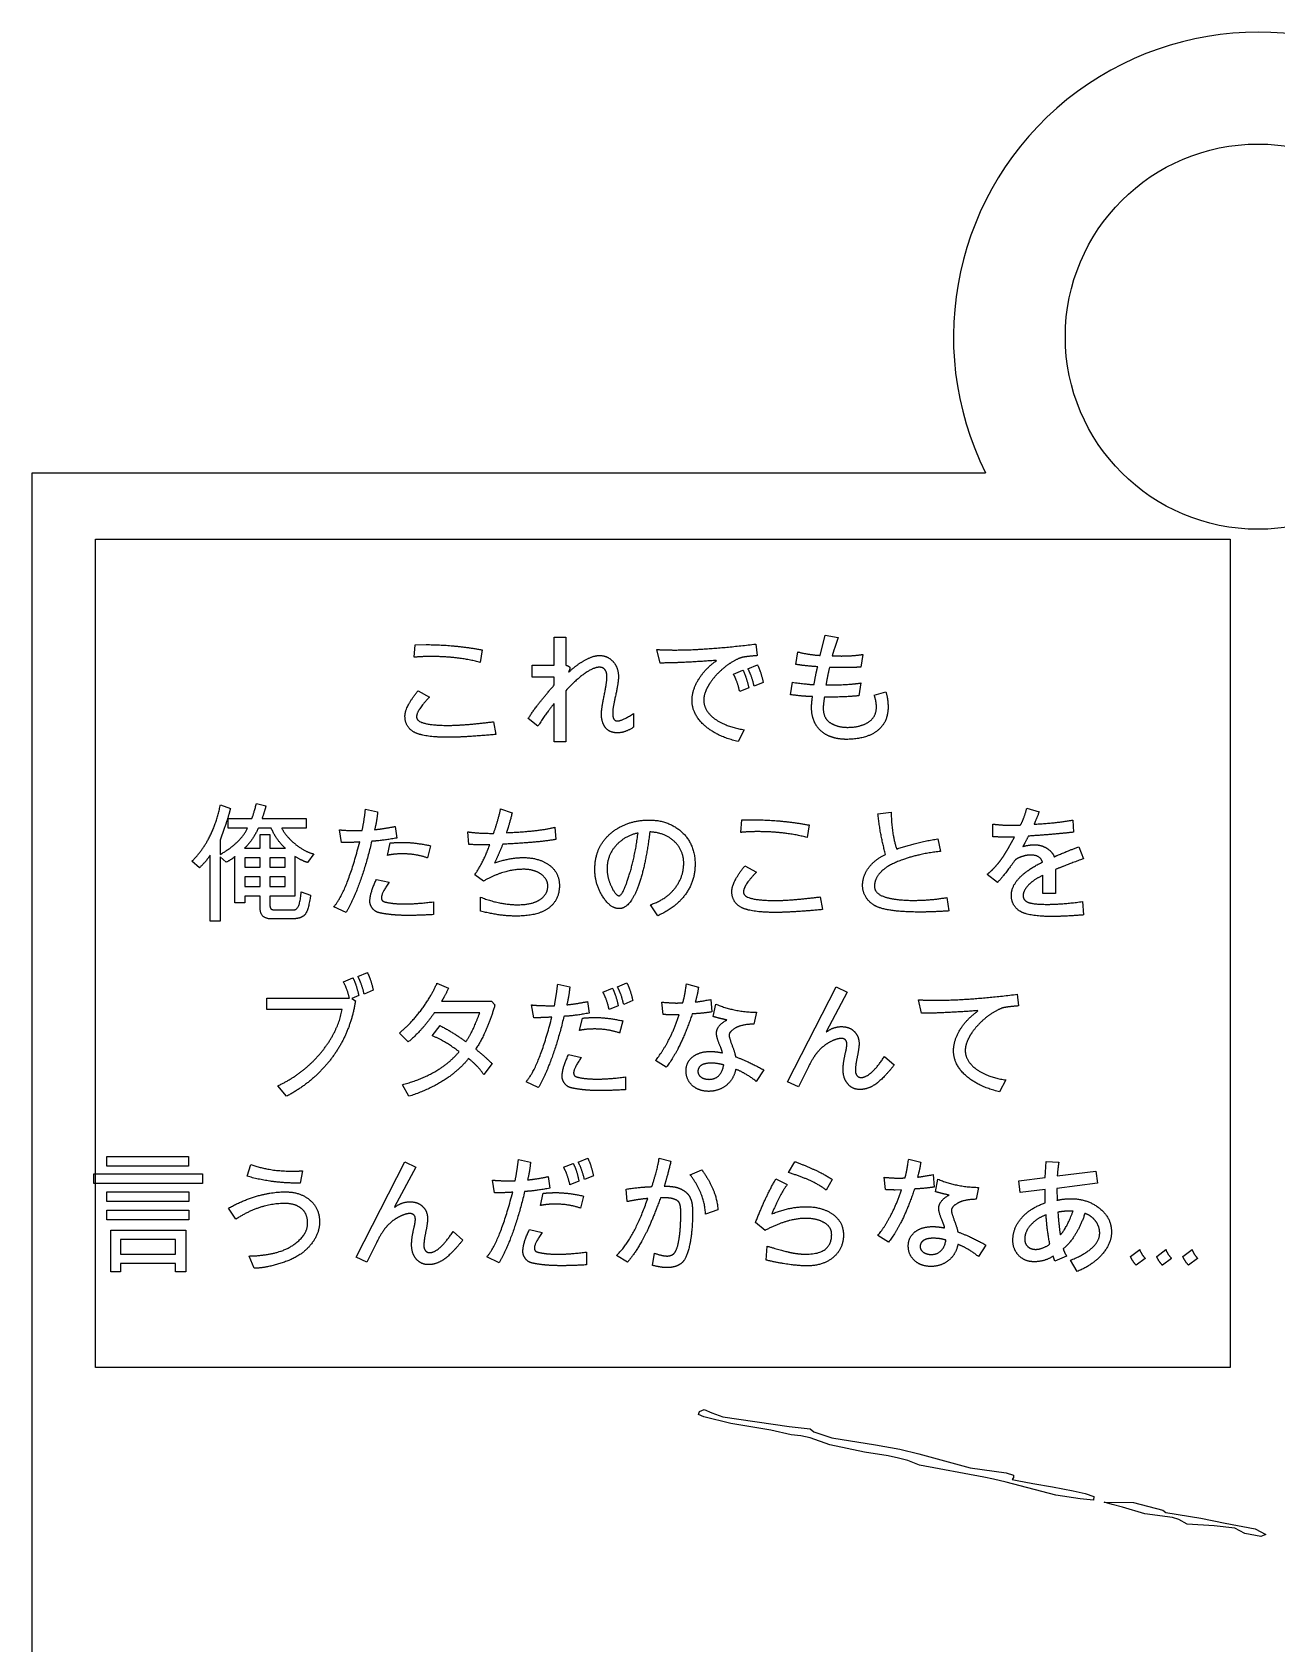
# Model space of a CAD drawing. Header units: centimetres. Extents: x 0 to 56.7, y -3.6 to 10.6.
# Drawn here: x 47.5 to 52.07, y 4.7 to 10.62 of the extents above; entities that cross this region are included whole.
import ezdxf

# ---------------------------------------------------------------- set-up
doc = ezdxf.new("R2010")
doc.units = ezdxf.units.CM
doc.header["$MEASUREMENT"] = 0
doc.layers.add('digi4 v3_digi3', color=7, linetype='Continuous')

msp = doc.modelspace()

# ---------------------------------------------------------------- linework, layer by layer
at = {"layer": 'digi4 v3_digi3'}
for p, q in [((47.5, -3.5), (47.5, 9)), ((47.5, 9), (51, 9)), ((47.7324, 8.756), (51.8982, 8.756)), ((47.7324, 5.714), (47.7324, 8.756)), ((51.8982, 8.756), (51.8982, 5.714)), ((50.3927, 8.3297), (50.4114, 8.4043)), ((50.4114, 8.4043), (50.4585, 8.3956)), ((48.9018, 8.3227), (48.9053, 8.3686)), ((48.9053, 8.3686), (48.9466, 8.3691)), ((49.1519, 8.3499), (49.1446, 8.3039)), ((49.4165, 8.2934), (49.4165, 8.397)), ((49.4165, 8.397), (49.4587, 8.397)), ((49.4587, 8.397), (49.4587, 8.2939)), ((49.8046, 8.3016), (49.7931, 8.3511)), ((50.1562, 8.3712), (50.1609, 8.3288)), ((50.4585, 8.3956), (50.4447, 8.3548)), ((49.3347, 8.2934), (49.4165, 8.2934)), ((49.3347, 8.25), (49.3347, 8.2934)), ((50.0116, 8.31), (50.0106, 8.3112)), ((50.1273, 8.2803), (50.1623, 8.2948)), ((50.3034, 8.2967), (50.3106, 8.3424)), ((50.5492, 8.3332), (50.542, 8.2866)), ((49.4165, 8.25), (49.3347, 8.25)), ((49.4165, 8.221), (49.4165, 8.25)), ((49.4692, 8.2693), (49.4702, 8.2683)), ((50.0739, 8.2613), (50.1091, 8.2756)), ((50.1834, 8.2299), (50.1503, 8.2161)), ((50.2837, 8.1854), (50.2905, 8.2311)), ((50.542, 8.2285), (50.5347, 8.1816)), ((48.9163, 8.2001), (48.9585, 8.1767)), ((49.4587, 8.2001), (49.4587, 8.0117)), ((50.1302, 8.2109), (50.0971, 8.1968)), ((50.5909, 8.1839), (50.6341, 8.1954)), ((49.4165, 8.0117), (49.4165, 8.1528)), ((49.7073, 8.1157), (49.7073, 8.0658)), ((49.1931, 8.086), (49.2013, 8.0393)), ((49.3565, 8.07), (49.3204, 8.0975)), ((50.1137, 8.0567), (50.0912, 8.0136)), ((49.4587, 8.0117), (49.4165, 8.0117)), ((48.1909, 7.7813), (48.2275, 7.7668)), ((48.3234, 7.786), (48.3576, 7.7768)), ((48.7232, 7.7649), (48.768, 7.7553)), ((49.2196, 7.7658), (49.2618, 7.7515)), ((50.6048, 7.7478), (50.6533, 7.7543)), ((51.1511, 7.7689), (51.1968, 7.7557)), ((48.205, 7.6939), (48.19, 7.6517)), ((48.2193, 7.6953), (48.2193, 7.7304)), ((48.2193, 7.7304), (48.3062, 7.7304)), ((48.2903, 7.6953), (48.2193, 7.6953)), ((48.3773, 7.6953), (48.3302, 7.6953)), ((48.3435, 7.7304), (48.5055, 7.7304)), ((48.5055, 7.6953), (48.4157, 7.6953)), ((48.5055, 7.7304), (48.5055, 7.6953)), ((48.8327, 7.7016), (48.8385, 7.6589)), ((49.4184, 7.6983), (49.4221, 7.6536)), ((50.1018, 7.6796), (50.1053, 7.7255)), ((50.1053, 7.7255), (50.1466, 7.726)), ((50.3519, 7.7068), (50.3446, 7.6608)), ((51.0269, 7.6636), (51.0269, 7.7103)), ((51.3201, 7.725), (51.3229, 7.6805)), ((48.19, 7.6517), (48.19, 7.5985)), ((48.3365, 7.6214), (48.3365, 7.6723)), ((48.3365, 7.6723), (48.3728, 7.6723)), ((48.3728, 7.6723), (48.3728, 7.6214)), ((48.6355, 7.6421), (48.6278, 7.6892)), ((48.8038, 7.5954), (48.8139, 7.6407)), ((49.1024, 7.6353), (49.0987, 7.6819)), ((50.8241, 7.6559), (50.8347, 7.61)), ((51.0841, 7.6229), (51.1061, 7.6622)), ((48.153, 7.3531), (48.153, 7.5959)), ((48.19, 7.5898), (48.19, 7.3531)), ((48.2125, 7.5701), (48.19, 7.5898)), ((48.2441, 7.4213), (48.2441, 7.5907)), ((48.2793, 7.6214), (48.3365, 7.6214)), ((48.3365, 7.5863), (48.2807, 7.5863)), ((48.2807, 7.5863), (48.2807, 7.5514)), ((48.3365, 7.5514), (48.3365, 7.5863)), ((48.3728, 7.6214), (48.4295, 7.6214)), ((48.3728, 7.5863), (48.3728, 7.5514)), ((48.4281, 7.5863), (48.3728, 7.5863)), ((48.4281, 7.5514), (48.4281, 7.5863)), ((48.4645, 7.5912), (48.4645, 7.4457)), ((48.5341, 7.6004), (48.5111, 7.5687)), ((48.9623, 7.6306), (48.9508, 7.5858)), ((49.1793, 7.6334), (49.1643, 7.6334)), ((51.3416, 7.6271), (51.359, 7.583)), ((48.1136, 7.5495), (48.0864, 7.5739)), ((48.2807, 7.5514), (48.3365, 7.5514)), ((48.3365, 7.5162), (48.2807, 7.5162)), ((48.2807, 7.5162), (48.2807, 7.4808)), ((48.3365, 7.4808), (48.3365, 7.5162)), ((48.3728, 7.5514), (48.4281, 7.5514)), ((48.3728, 7.5162), (48.3728, 7.4808)), ((48.4281, 7.5162), (48.3728, 7.5162)), ((48.4281, 7.4808), (48.4281, 7.5162)), ((49.1563, 7.5005), (49.1245, 7.5239)), ((50.1163, 7.557), (50.1585, 7.5336)), ((51.043, 7.4951), (51.0053, 7.5254)), ((51.2106, 7.4548), (51.2106, 7.5221)), ((51.2559, 7.5432), (51.2559, 7.4548)), ((48.2807, 7.4808), (48.3365, 7.4808)), ((48.3728, 7.4808), (48.4281, 7.4808)), ((48.4872, 7.4611), (48.5221, 7.4496)), ((48.7635, 7.5071), (48.8102, 7.4965)), ((48.2807, 7.4213), (48.2441, 7.4213)), ((48.3365, 7.4457), (48.2807, 7.4457)), ((48.2807, 7.4457), (48.2807, 7.4213)), ((48.3365, 7.4039), (48.3365, 7.4457)), ((48.4645, 7.4457), (48.3728, 7.4457)), ((48.3728, 7.4457), (48.3728, 7.4098)), ((48.6522, 7.3857), (48.6072, 7.4068)), ((48.9728, 7.4246), (48.9728, 7.3777)), ((49.1458, 7.3906), (49.1458, 7.4419)), ((49.7966, 7.3737), (49.7697, 7.414)), ((50.3931, 7.4429), (50.4013, 7.3962)), ((50.8574, 7.4405), (50.8652, 7.3911)), ((51.2559, 7.4548), (51.2106, 7.4548)), ((51.3552, 7.4255), (51.3595, 7.3765)), ((48.19, 7.3531), (48.153, 7.3531)), ((48.4565, 7.3622), (48.3768, 7.3622)), ((48.3883, 7.3953), (48.4602, 7.3953)), ((48.6955, 7.1501), (48.7305, 7.1646)), ((48.6421, 7.1309), (48.6773, 7.1454)), ((48.9859, 7.1257), (49.0286, 7.1079)), ((49.4289, 7.1218), (49.4734, 7.1121)), ((49.5948, 7.0929), (49.63, 7.1075)), ((49.6483, 7.1121), (49.6832, 7.1267)), ((49.9016, 7.1232), (49.9459, 7.1117)), ((50.2731, 6.7632), (50.4517, 7.1126)), ((50.4517, 7.1126), (50.492, 7.0929)), ((48.3613, 7.0704), (48.6641, 7.0704)), ((48.3613, 7.0292), (48.3613, 7.0704)), ((48.6984, 7.0805), (48.6733, 7.07)), ((48.6733, 7.07), (48.6864, 7.0613)), ((48.7516, 7.0997), (48.7185, 7.0859)), ((49.003, 7.0599), (49.1861, 7.0599)), ((49.1861, 7.0599), (49.1985, 7.0465)), ((49.341, 6.9989), (49.3333, 7.0461)), ((49.5384, 7.0585), (49.544, 7.0158)), ((49.6511, 7.0425), (49.618, 7.0287)), ((49.7043, 7.0618), (49.6712, 7.0479)), ((49.8163, 7.0109), (49.8114, 7.0561)), ((49.9914, 7.0662), (49.9954, 7.0205)), ((50.0001, 7.0032), (50.0092, 7.0493)), ((50.492, 7.0929), (50.4147, 6.9476)), ((50.7646, 7.0154), (50.7531, 7.0648)), ((51.1162, 7.085), (51.1209, 7.0425)), ((48.6379, 7.0292), (48.3613, 7.0292)), ((49.1427, 7.0168), (48.9759, 7.0168)), ((49.5095, 6.9523), (49.5196, 6.9975)), ((49.668, 6.9875), (49.6565, 6.9427)), ((49.8754, 7.01), (49.8527, 7.0095)), ((50.1585, 7.0191), (50.1489, 6.9755)), ((50.9716, 7.0238), (50.9706, 7.025)), ((48.8802, 6.9101), (48.8477, 6.9427)), ((48.9677, 6.9331), (48.997, 6.9701)), ((50.4147, 6.9476), (50.4159, 6.9467)), ((49.1884, 6.8304), (49.1577, 6.7901)), ((49.4692, 6.8639), (49.5159, 6.8534)), ((49.8278, 6.8175), (49.7884, 6.8419)), ((50.1855, 6.8075), (50.158, 6.7653)), ((50.3479, 6.8161), (50.3125, 6.7451)), ((50.6289, 6.8569), (50.6648, 6.8257)), ((48.4337, 6.7104), (48.4012, 6.7489)), ((48.883, 6.7104), (48.8591, 6.7531)), ((49.3579, 6.7425), (49.3127, 6.7636)), ((49.6785, 6.7814), (49.6785, 6.7346)), ((50.3125, 6.7451), (50.2731, 6.7632)), ((51.0738, 6.7704), (51.0512, 6.7273)), ((47.7737, 6.4543), (47.7737, 6.4892)), ((47.7737, 6.4892), (48.0742, 6.4892)), ((48.0742, 6.4543), (47.7737, 6.4543)), ((48.0742, 6.4892), (48.0742, 6.4543)), ((48.2891, 6.4172), (48.3027, 6.4604)), ((48.689, 6.12), (48.8676, 6.4695)), ((48.8676, 6.4695), (48.9079, 6.4498)), ((49.2848, 6.4786), (49.3293, 6.469)), ((49.4507, 6.4498), (49.4859, 6.4643)), ((49.5041, 6.469), (49.5391, 6.4836)), ((49.8013, 6.4831), (49.8445, 6.4721)), ((50.2769, 6.4301), (50.2998, 6.4704)), ((50.7175, 6.48), (50.7618, 6.4686)), ((51.2191, 6.4121), (51.2226, 6.4709)), ((51.2226, 6.4709), (51.2685, 6.4681)), ((47.7262, 6.3903), (47.7262, 6.4254)), ((47.7262, 6.4254), (48.1255, 6.4254)), ((48.1255, 6.4254), (48.1255, 6.3903)), ((48.4923, 6.4374), (48.4832, 6.3914)), ((48.9079, 6.4498), (48.8305, 6.3045)), ((49.1969, 6.3558), (49.1891, 6.4029)), ((49.3942, 6.4154), (49.3998, 6.3727)), ((49.507, 6.3994), (49.4739, 6.3856)), ((49.5602, 6.4186), (49.5271, 6.4048)), ((49.915, 6.4226), (49.9581, 6.4402)), ((50.2302, 6.4071), (50.2717, 6.3861)), ((50.4372, 6.4053), (50.4147, 6.3664)), ((50.6322, 6.3678), (50.6273, 6.413)), ((50.8073, 6.4231), (50.8112, 6.3774)), ((50.8159, 6.36), (50.8251, 6.4062)), ((51.1213, 6.4004), (51.2191, 6.4121)), ((51.1265, 6.3572), (51.1213, 6.4004)), ((51.4105, 6.3914), (51.2615, 6.3722)), ((51.2629, 6.4182), (51.4045, 6.435)), ((51.4045, 6.435), (51.4105, 6.3914)), ((48.1255, 6.3903), (47.7262, 6.3903)), ((47.7742, 6.3596), (48.0747, 6.3596)), ((47.7742, 6.3246), (47.7742, 6.3596)), ((48.0747, 6.3596), (48.0747, 6.3246)), ((49.3654, 6.3092), (49.3755, 6.3544)), ((49.5238, 6.3443), (49.5123, 6.2996)), ((49.6846, 6.3237), (49.6802, 6.3701)), ((49.8276, 6.3375), (49.8065, 6.3375)), ((50.6912, 6.3668), (50.6685, 6.3664)), ((50.9744, 6.376), (50.9648, 6.3324)), ((51.2186, 6.3682), (51.1265, 6.3572)), ((51.2615, 6.3722), (51.2624, 6.3284)), ((48.0747, 6.3246), (47.7742, 6.3246)), ((47.7742, 6.2921), (48.0747, 6.2921)), ((47.7742, 6.2569), (47.7742, 6.2921)), ((48.0747, 6.2921), (48.0747, 6.2569)), ((48.2474, 6.2588), (48.22, 6.2996)), ((48.8305, 6.3045), (48.8317, 6.3036)), ((50.0172, 6.2935), (49.9717, 6.278)), ((48.0747, 6.2569), (47.7742, 6.2569)), ((47.788, 6.0654), (47.788, 6.2194)), ((47.788, 6.2194), (48.0637, 6.2194)), ((48.0637, 6.2194), (48.0637, 6.0654)), ((49.3251, 6.2208), (49.3717, 6.2103)), ((50.1904, 6.218), (50.155, 6.2468)), ((47.8246, 6.1845), (47.8246, 6.1313)), ((48.0257, 6.1845), (47.8246, 6.1845)), ((48.0257, 6.1313), (48.0257, 6.1845)), ((48.7637, 6.173), (48.7284, 6.102)), ((49.0448, 6.2138), (49.0806, 6.1826)), ((50.1944, 6.109), (50.1981, 6.1604)), ((50.6437, 6.1744), (50.6043, 6.1988)), ((51.0013, 6.1643), (50.9739, 6.1221)), ((47.8246, 6.1313), (48.0257, 6.1313)), ((48.0257, 6.0961), (47.8246, 6.0961)), ((47.8246, 6.0961), (47.8246, 6.0654)), ((48.0257, 6.0654), (48.0257, 6.0961)), ((48.3152, 6.0788), (48.2964, 6.124)), ((48.7284, 6.102), (48.689, 6.12)), ((49.2137, 6.0994), (49.1685, 6.1205)), ((49.5344, 6.1383), (49.5344, 6.0914)), ((49.6855, 6.1015), (49.6443, 6.1259)), ((49.7772, 6.0893), (49.784, 6.1346)), ((51.2542, 6.1057), (51.2474, 6.1231)), ((51.2969, 6.124), (51.2542, 6.1057)), ((51.3362, 6.0673), (51.3114, 6.1086)), ((51.532, 6.1221), (51.5655, 6.1475)), ((51.5861, 6.1154), (51.553, 6.0898)), ((51.628, 6.1221), (51.6616, 6.1475)), ((51.6822, 6.1154), (51.6491, 6.0898)), ((51.7241, 6.1221), (51.7577, 6.1475)), ((51.7783, 6.1154), (51.7452, 6.0898)), ((47.8246, 6.0654), (47.788, 6.0654)), ((48.0637, 6.0654), (48.0257, 6.0654)), ((51.8982, 5.714), (47.7324, 5.714)), ((49.9456, 5.5418), (49.95, 5.5536)), ((49.9653, 5.5339), (49.9456, 5.5418)), ((49.95, 5.5536), (49.9661, 5.5606)), ((50.065, 5.5092), (49.9653, 5.5339)), ((49.9661, 5.5606), (49.9947, 5.5476)), ((49.9947, 5.5476), (50.0349, 5.5332)), ((50.0349, 5.5332), (50.2791, 5.4977)), ((50.2119, 5.4843), (50.065, 5.5092)), ((50.2866, 5.4677), (50.2119, 5.4843)), ((50.2791, 5.4977), (50.3563, 5.489)), ((50.3215, 5.4635), (50.2866, 5.4677)), ((50.3563, 5.4564), (50.3215, 5.4635)), ((50.3563, 5.489), (50.3687, 5.4784)), ((50.4285, 5.4307), (50.3563, 5.4564)), ((50.3687, 5.4784), (50.4359, 5.4559)), ((50.4359, 5.4559), (50.5952, 5.4311)), ((50.555, 5.4042), (50.4285, 5.4307)), ((50.6416, 5.3907), (50.555, 5.4042)), ((50.5952, 5.4311), (50.6848, 5.4148)), ((50.6796, 5.3812), (50.6416, 5.3907)), ((50.6848, 5.4148), (50.7545, 5.3978)), ((50.7545, 5.3978), (50.9437, 5.3467)), ((50.7001, 5.3773), (50.6796, 5.3812)), ((50.7147, 5.3727), (50.7001, 5.3773)), ((50.757, 5.3563), (50.7147, 5.3727)), ((50.9935, 5.3113), (50.757, 5.3563)), ((50.9437, 5.3467), (51.0756, 5.328)), ((51.0756, 5.328), (51.1023, 5.3191)), ((51.0286, 5.3041), (50.9935, 5.3113)), ((51.0759, 5.2931), (51.0286, 5.3041)), ((51.2573, 5.2457), (51.0759, 5.2931)), ((51.1025, 5.3105), (51.0971, 5.3031)), ((51.0971, 5.3031), (51.1155, 5.3)), ((51.1023, 5.3191), (51.1025, 5.3105)), ((51.1155, 5.3), (51.1727, 5.2885)), ((51.1727, 5.2885), (51.2453, 5.277)), ((51.2453, 5.277), (51.3218, 5.2614)), ((51.3469, 5.2327), (51.2573, 5.2457)), ((51.3218, 5.2614), (51.3656, 5.2513)), ((51.3469, 5.2327), (51.3469, 5.2327)), ((51.3963, 5.2279), (51.3469, 5.2327)), ((51.3656, 5.2513), (51.3971, 5.2407)), ((51.3971, 5.2407), (51.3963, 5.2279)), ((51.4357, 5.2201), (51.5427, 5.2191)), ((51.465, 5.2115), (51.4357, 5.2201)), ((51.5029, 5.2021), (51.465, 5.2115)), ((51.5427, 5.2191), (51.6511, 5.1907)), ((51.584, 5.1769), (51.5029, 5.2021)), ((51.6859, 5.1636), (51.584, 5.1769)), ((51.6511, 5.1907), (51.6617, 5.1821)), ((51.6617, 5.1821), (51.7896, 5.1614)), ((51.7093, 5.1567), (51.6859, 5.1636)), ((51.74, 5.1393), (51.7093, 5.1567)), ((51.7896, 5.1614), (51.8796, 5.1429)), ((51.8389, 5.1328), (51.74, 5.1393)), ((51.9153, 5.1244), (51.8389, 5.1328)), ((51.8796, 5.1429), (51.9889, 5.1219)), ((51.951, 5.1055), (51.9153, 5.1244)), ((51.951, 5.1055), (51.951, 5.1055)), ((52.0106, 5.0935), (51.951, 5.1055)), ((51.9889, 5.1219), (52.0289, 5.1015)), ((52.0289, 5.1015), (52.0106, 5.0935))]:
    msp.add_line(p, q, dxfattribs=at)
msp.add_circle((52, 9.5), 0.7074, dxfattribs=at)
msp.add_arc((52, 9.5), 1.118, 333.43495, 206.56505, dxfattribs=at)
for points in [[(48.9466, 8.3691), (49.0464, 8.3691), (49.1519, 8.3499)], [(49.7931, 8.3511), (49.8276, 8.3494), (49.8604, 8.3494)], [(49.8604, 8.3494), (49.9738, 8.3494), (50.1562, 8.3712)], [(50.4447, 8.3548), (50.4381, 8.3351), (50.437, 8.3283)], [(48.9618, 8.3255), (48.9285, 8.3255), (48.9018, 8.3227)], [(49.1446, 8.3039), (49.0659, 8.3255), (48.9618, 8.3255)], [(49.4587, 8.2939), (49.4655, 8.2922), (49.4697, 8.2892)], [(49.5824, 8.2861), (49.54, 8.2861), (49.4587, 8.2001)], [(49.4697, 8.2892), (49.4739, 8.2861), (49.4739, 8.2833)], [(49.4702, 8.2683), (49.4973, 8.2946), (49.5285, 8.3119)], [(49.5285, 8.3119), (49.5599, 8.3293), (49.582, 8.3293)], [(49.582, 8.3293), (49.6122, 8.3293), (49.6321, 8.3072)], [(49.6026, 8.277), (49.5953, 8.2861), (49.5824, 8.2861)], [(49.6321, 8.3072), (49.652, 8.2852), (49.652, 8.2512)], [(50.0106, 8.3112), (49.8801, 8.3016), (49.8046, 8.3016)], [(49.9464, 8.2418), (49.9705, 8.281), (50.0116, 8.31)], [(50.0638, 8.3016), (50.0352, 8.2833), (50.012, 8.2582)], [(50.1109, 8.3232), (50.0927, 8.3201), (50.0638, 8.3016)], [(50.1609, 8.3288), (50.1295, 8.3262), (50.1109, 8.3232)], [(50.1623, 8.2948), (50.1756, 8.2686), (50.1834, 8.2299)], [(50.3835, 8.288), (50.3362, 8.2908), (50.3034, 8.2967)], [(50.3106, 8.3424), (50.354, 8.3314), (50.3927, 8.3297)], [(50.3702, 8.2224), (50.3763, 8.2606), (50.3835, 8.288)], [(50.4269, 8.2857), (50.4187, 8.251), (50.4138, 8.221)], [(50.4742, 8.2847), (50.4566, 8.2847), (50.4269, 8.2857)], [(50.437, 8.3283), (50.4583, 8.3274), (50.4719, 8.3274)], [(50.4719, 8.3274), (50.5122, 8.3274), (50.5492, 8.3332)], [(50.542, 8.2866), (50.5108, 8.2847), (50.4742, 8.2847)], [(49.4739, 8.2833), (49.4739, 8.2793), (49.4692, 8.2693)], [(49.5995, 8.1816), (49.6098, 8.2304), (49.6098, 8.2517)], [(49.6098, 8.2517), (49.6098, 8.2679), (49.6026, 8.277)], [(49.652, 8.2512), (49.652, 8.2287), (49.641, 8.1804)], [(49.9223, 8.1643), (49.9223, 8.2027), (49.9464, 8.2418)], [(50.012, 8.2582), (49.9891, 8.2332), (49.9771, 8.209)], [(50.0971, 8.1968), (50.0882, 8.2367), (50.0739, 8.2613)], [(50.1091, 8.2756), (50.1224, 8.2493), (50.1302, 8.2109)], [(50.1503, 8.2161), (50.1414, 8.2559), (50.1273, 8.2803)], [(50.2905, 8.2311), (50.353, 8.2224), (50.3702, 8.2224)], [(50.4138, 8.221), (50.4988, 8.221), (50.542, 8.2285)], [(48.8683, 8.1066), (48.8683, 8.1399), (48.9163, 8.2001)], [(48.9585, 8.1767), (48.9109, 8.1282), (48.9109, 8.1038)], [(49.3204, 8.0975), (49.3541, 8.1504), (49.4165, 8.221)], [(49.5897, 8.1139), (49.5897, 8.134), (49.5995, 8.1816)], [(49.641, 8.1804), (49.6309, 8.1366), (49.6309, 8.1181)], [(49.9771, 8.209), (49.9652, 8.1851), (49.9652, 8.1657)], [(50.3643, 8.1781), (50.3284, 8.179), (50.2837, 8.1854)], [(50.361, 8.1387), (50.361, 8.1544), (50.3643, 8.1781)], [(50.4081, 8.1762), (50.4037, 8.1453), (50.4037, 8.1364)], [(50.5347, 8.1816), (50.4909, 8.1762), (50.4081, 8.1762)], [(50.5991, 8.1401), (50.5991, 8.1617), (50.5909, 8.1839)], [(50.6341, 8.1954), (50.6418, 8.1689), (50.6418, 8.1392)], [(49.4165, 8.1528), (49.3912, 8.1239), (49.3565, 8.07)], [(49.6049, 8.0635), (49.5897, 8.0818), (49.5897, 8.1139)], [(49.6309, 8.1181), (49.6309, 8.0888), (49.6478, 8.0888)], [(49.6478, 8.0888), (49.6652, 8.0888), (49.7073, 8.1157)], [(49.9687, 8.0714), (49.9223, 8.1122), (49.9223, 8.1643)], [(49.9652, 8.1657), (49.9652, 8.1268), (50.0052, 8.097)], [(50.3774, 8.074), (50.361, 8.101), (50.361, 8.1387)], [(50.4037, 8.1364), (50.4037, 8.0984), (50.4302, 8.0818)], [(50.5694, 8.0843), (50.5991, 8.1036), (50.5991, 8.1401)], [(50.6418, 8.1392), (50.6418, 8.0832), (50.6013, 8.0522)], [(48.9034, 8.0471), (48.8683, 8.0656), (48.8683, 8.1066)], [(48.9109, 8.1038), (48.9109, 8.0726), (49.0272, 8.0726)], [(49.0272, 8.0726), (49.086, 8.0726), (49.1931, 8.086)], [(49.6483, 8.0452), (49.6204, 8.0452), (49.6049, 8.0635)], [(49.7073, 8.0658), (49.6766, 8.0452), (49.6483, 8.0452)], [(50.0912, 8.0136), (50.0153, 8.0309), (49.9687, 8.0714)], [(50.0052, 8.097), (50.0453, 8.0675), (50.1137, 8.0567)], [(50.4231, 8.0342), (50.3938, 8.0473), (50.3774, 8.074)], [(50.4302, 8.0818), (50.4566, 8.0654), (50.4925, 8.0654)], [(50.6013, 8.0522), (50.5609, 8.0213), (50.4883, 8.0213)], [(50.4925, 8.0654), (50.5398, 8.0654), (50.5694, 8.0843)], [(49.03, 8.0288), (48.9386, 8.0288), (48.9034, 8.0471)], [(49.2013, 8.0393), (49.0846, 8.0288), (49.03, 8.0288)], [(50.4883, 8.0213), (50.4527, 8.0213), (50.4231, 8.0342)], [(48.0864, 7.5739), (48.1637, 7.6498), (48.1909, 7.7813)], [(48.2275, 7.7668), (48.2202, 7.7375), (48.205, 7.6939)], [(48.3062, 7.7304), (48.3116, 7.7429), (48.3234, 7.786)], [(48.3576, 7.7768), (48.3538, 7.7593), (48.3435, 7.7304)], [(48.7112, 7.6861), (48.7192, 7.726), (48.7232, 7.7649)], [(48.768, 7.7553), (48.7652, 7.7227), (48.757, 7.6896)], [(49.1936, 7.6761), (49.2091, 7.7182), (49.2196, 7.7658)], [(50.6533, 7.7543), (50.6545, 7.6742), (50.6734, 7.6186)], [(51.1281, 7.7068), (51.1422, 7.7325), (51.1511, 7.7689)], [(51.1968, 7.7557), (51.1839, 7.7225), (51.1776, 7.7098)], [(48.19, 7.5985), (48.2671, 7.643), (48.2903, 7.6953)], [(48.3302, 7.6953), (48.3093, 7.65), (48.2793, 7.6214)], [(48.4295, 7.6214), (48.3974, 7.6493), (48.3773, 7.6953)], [(48.4157, 7.6953), (48.4319, 7.6639), (48.4659, 7.6364)], [(48.757, 7.6896), (48.7912, 7.6932), (48.8327, 7.7016)], [(49.2618, 7.7515), (49.2503, 7.7049), (49.2407, 7.6786)], [(49.2407, 7.6786), (49.3586, 7.6836), (49.4184, 7.6983)], [(49.5904, 7.6379), (49.6157, 7.6777), (49.6614, 7.7014)], [(49.6614, 7.7014), (49.7073, 7.725), (49.7648, 7.725)], [(49.7648, 7.725), (49.836, 7.725), (49.8845, 7.681)], [(50.1466, 7.726), (50.2464, 7.726), (50.3519, 7.7068)], [(50.6327, 7.5989), (50.6125, 7.6704), (50.6048, 7.7478)], [(51.0269, 7.7103), (51.0609, 7.7058), (51.0939, 7.7058)], [(51.0939, 7.7058), (51.1066, 7.7058), (51.1281, 7.7068)], [(51.1776, 7.7098), (51.2538, 7.7131), (51.3201, 7.725)], [(48.4659, 7.6364), (48.4998, 7.609), (48.5341, 7.6004)], [(48.6072, 7.4068), (48.6545, 7.4593), (48.7021, 7.6444)], [(48.6278, 7.6892), (48.6541, 7.6861), (48.7112, 7.6861)], [(48.7021, 7.6444), (48.6667, 7.6421), (48.6355, 7.6421)], [(48.7464, 7.6472), (48.7061, 7.4785), (48.6522, 7.3857)], [(48.8385, 7.6589), (48.7769, 7.6482), (48.7464, 7.6472)], [(48.8139, 7.6407), (48.8378, 7.643), (48.8596, 7.643)], [(48.8596, 7.643), (48.906, 7.643), (48.9623, 7.6306)], [(49.0987, 7.6819), (49.1301, 7.6761), (49.1936, 7.6761)], [(49.1643, 7.6334), (49.1463, 7.6334), (49.1024, 7.6353)], [(49.2273, 7.6362), (49.2126, 7.5999), (49.1976, 7.5678)], [(49.4221, 7.6536), (49.3523, 7.6418), (49.2273, 7.6362)], [(49.5653, 7.5418), (49.5653, 7.5982), (49.5904, 7.6379)], [(49.724, 7.677), (49.6759, 7.6679), (49.6431, 7.6315)], [(49.6905, 7.519), (49.7134, 7.5912), (49.724, 7.677)], [(49.7673, 7.6814), (49.7498, 7.5432), (49.7205, 7.4714)], [(49.8564, 7.647), (49.8215, 7.6791), (49.7673, 7.6814)], [(49.8916, 7.5661), (49.8916, 7.6149), (49.8564, 7.647)], [(49.8845, 7.681), (49.9333, 7.6369), (49.9333, 7.5619)], [(50.1618, 7.6824), (50.1285, 7.6824), (50.1018, 7.6796)], [(50.3446, 7.6608), (50.2659, 7.6824), (50.1618, 7.6824)], [(50.6734, 7.6186), (50.7435, 7.643), (50.8241, 7.6559)], [(51.0869, 7.6618), (51.0655, 7.6618), (51.0269, 7.6636)], [(51.1061, 7.6622), (51.1007, 7.6618), (51.0869, 7.6618)], [(51.1565, 7.666), (51.1448, 7.6407), (51.1363, 7.6278)], [(51.1363, 7.6278), (51.1623, 7.6343), (51.1776, 7.6343)], [(51.3229, 7.6805), (51.2613, 7.673), (51.1565, 7.666)], [(51.1776, 7.6343), (51.2048, 7.6343), (51.2256, 7.6207)], [(48.153, 7.5959), (48.1368, 7.5711), (48.1136, 7.5495)], [(48.2441, 7.5907), (48.2343, 7.5821), (48.2125, 7.5701)], [(48.5111, 7.5687), (48.4928, 7.5741), (48.4645, 7.5912)], [(48.8596, 7.6008), (48.8266, 7.6008), (48.8038, 7.5954)], [(48.9508, 7.5858), (48.9095, 7.6008), (48.8596, 7.6008)], [(49.1245, 7.5239), (49.1568, 7.5706), (49.1793, 7.6334)], [(49.1976, 7.5678), (49.2543, 7.5872), (49.3016, 7.5872)], [(49.3016, 7.5872), (49.36, 7.5872), (49.3975, 7.5598)], [(49.6431, 7.6315), (49.6103, 7.5952), (49.6103, 7.546)], [(50.571, 7.5502), (50.594, 7.5811), (50.6327, 7.5989)], [(50.6988, 7.5807), (50.6404, 7.5603), (50.616, 7.5347)], [(50.8347, 7.61), (50.7573, 7.6013), (50.6988, 7.5807)], [(51.0365, 7.5549), (51.0508, 7.5708), (51.0618, 7.587)], [(51.108, 7.5779), (51.0691, 7.523), (51.043, 7.4951)], [(51.0618, 7.587), (51.073, 7.6034), (51.0841, 7.6229)], [(51.134, 7.591), (51.1178, 7.5858), (51.108, 7.5779)], [(51.1652, 7.5964), (51.1502, 7.5964), (51.134, 7.591)], [(51.2088, 7.5706), (51.2013, 7.5964), (51.1652, 7.5964)], [(51.2256, 7.6207), (51.2465, 7.6074), (51.2514, 7.5898)], [(51.2514, 7.5898), (51.2727, 7.5999), (51.3416, 7.6271)], [(51.359, 7.583), (51.2936, 7.5589), (51.2559, 7.5432)], [(49.3038, 7.5441), (49.232, 7.5441), (49.1563, 7.5005)], [(49.368, 7.5261), (49.3434, 7.5441), (49.3038, 7.5441)], [(49.3928, 7.4832), (49.3928, 7.508), (49.368, 7.5261)], [(49.3975, 7.5598), (49.4352, 7.5324), (49.4352, 7.4841)], [(49.5937, 7.4452), (49.5653, 7.4909), (49.5653, 7.5418)], [(49.6103, 7.546), (49.6103, 7.5141), (49.626, 7.4806)], [(49.6544, 7.4471), (49.6675, 7.4471), (49.6905, 7.519)], [(49.8597, 7.475), (49.8916, 7.5164), (49.8916, 7.5661)], [(49.9333, 7.5619), (49.9333, 7.5003), (49.8979, 7.4518)], [(50.0683, 7.4635), (50.0683, 7.4968), (50.1163, 7.557)], [(50.1585, 7.5336), (50.1109, 7.485), (50.1109, 7.4607)], [(50.5483, 7.4855), (50.5483, 7.5195), (50.571, 7.5502)], [(50.616, 7.5347), (50.5919, 7.5094), (50.5919, 7.4822)], [(51.0053, 7.5254), (51.0224, 7.5389), (51.0365, 7.5549)], [(51.1241, 7.5127), (51.1541, 7.5441), (51.2088, 7.5706)], [(51.2106, 7.5221), (51.178, 7.5071), (51.1579, 7.4867)], [(48.4602, 7.3953), (48.4834, 7.3953), (48.4872, 7.4611)], [(48.7396, 7.4264), (48.7396, 7.4576), (48.7635, 7.5071)], [(48.8102, 7.4965), (48.7818, 7.456), (48.7818, 7.4396)], [(49.3642, 7.433), (49.3928, 7.452), (49.3928, 7.4832)], [(49.4352, 7.4841), (49.4352, 7.4316), (49.3959, 7.4018)], [(49.626, 7.4806), (49.6417, 7.4471), (49.6544, 7.4471)], [(49.7205, 7.4714), (49.6914, 7.3997), (49.6548, 7.3997)], [(49.7697, 7.414), (49.8278, 7.4335), (49.8597, 7.475)], [(50.1034, 7.4039), (50.0683, 7.4225), (50.0683, 7.4635)], [(50.1109, 7.4607), (50.1109, 7.4295), (50.2272, 7.4295)], [(50.5867, 7.4145), (50.5483, 7.4419), (50.5483, 7.4855)], [(50.5919, 7.4822), (50.5919, 7.4543), (50.6317, 7.4421)], [(51.0944, 7.4492), (51.0944, 7.4813), (51.1241, 7.5127)], [(51.1579, 7.4867), (51.1377, 7.4665), (51.1377, 7.4466)], [(48.3768, 7.3622), (48.3365, 7.3622), (48.3365, 7.4039)], [(48.3728, 7.4098), (48.3728, 7.3953), (48.3883, 7.3953)], [(48.5221, 7.4496), (48.5125, 7.384), (48.4966, 7.3732)], [(48.7485, 7.4014), (48.7396, 7.4138), (48.7396, 7.4264)], [(48.7708, 7.3852), (48.7574, 7.3889), (48.7485, 7.4014)], [(48.7818, 7.4396), (48.7818, 7.4318), (48.7872, 7.4276)], [(48.7872, 7.4276), (48.7926, 7.4236), (48.816, 7.4201)], [(48.816, 7.4201), (48.8397, 7.4168), (48.8706, 7.4168)], [(48.8706, 7.4168), (48.9067, 7.4168), (48.9728, 7.4246)], [(49.1458, 7.4419), (49.2159, 7.414), (49.2824, 7.414)], [(49.3959, 7.4018), (49.3565, 7.3723), (49.2777, 7.3723)], [(49.2824, 7.414), (49.3359, 7.414), (49.3642, 7.433)], [(49.6548, 7.3997), (49.622, 7.3997), (49.5937, 7.4452)], [(49.8979, 7.4518), (49.8627, 7.4035), (49.7966, 7.3737)], [(50.23, 7.3857), (50.1386, 7.3857), (50.1034, 7.4039)], [(50.2272, 7.4295), (50.286, 7.4295), (50.3931, 7.4429)], [(50.759, 7.3871), (50.6254, 7.3871), (50.5867, 7.4145)], [(50.6317, 7.4421), (50.6716, 7.43), (50.736, 7.43)], [(50.736, 7.43), (50.7979, 7.43), (50.8574, 7.4405)], [(51.1253, 7.3908), (51.0944, 7.4107), (51.0944, 7.4492)], [(51.1377, 7.4466), (51.1377, 7.43), (51.1565, 7.4227)], [(51.1565, 7.4227), (51.1752, 7.4154), (51.2275, 7.4154)], [(51.2275, 7.4154), (51.2802, 7.4154), (51.3552, 7.4255)], [(48.4966, 7.3732), (48.4809, 7.3622), (48.4565, 7.3622)], [(48.813, 7.3782), (48.7844, 7.3817), (48.7708, 7.3852)], [(48.8821, 7.3746), (48.8416, 7.3746), (48.813, 7.3782)], [(48.9728, 7.3777), (48.9145, 7.3746), (48.8821, 7.3746)], [(49.2777, 7.3723), (49.2154, 7.3723), (49.1458, 7.3906)], [(50.4013, 7.3962), (50.2846, 7.3857), (50.23, 7.3857)], [(50.8652, 7.3911), (50.8045, 7.3871), (50.759, 7.3871)], [(51.2418, 7.3709), (51.1562, 7.3709), (51.1253, 7.3908)], [(51.3595, 7.3765), (51.2957, 7.3709), (51.2418, 7.3709)], [(48.7305, 7.1646), (48.7438, 7.1382), (48.7516, 7.0997)], [(48.6641, 7.0704), (48.6566, 7.1061), (48.6421, 7.1309)], [(48.6773, 7.1454), (48.6904, 7.1192), (48.6984, 7.0805)], [(48.7185, 7.0859), (48.7096, 7.1255), (48.6955, 7.1501)], [(48.9273, 7.0268), (48.9651, 7.077), (48.9859, 7.1257)], [(49.0286, 7.1079), (49.0131, 7.0761), (49.003, 7.0599)], [(49.417, 7.043), (49.4247, 7.0829), (49.4289, 7.1218)], [(49.4734, 7.1121), (49.4706, 7.0796), (49.4624, 7.0465)], [(49.63, 7.1075), (49.6434, 7.0812), (49.6511, 7.0425)], [(49.6712, 7.0479), (49.6623, 7.0878), (49.6483, 7.1121)], [(49.6832, 7.1267), (49.6966, 7.1004), (49.7043, 7.0618)], [(49.8883, 7.054), (49.8941, 7.0725), (49.9016, 7.1232)], [(49.9459, 7.1117), (49.9424, 7.0859), (49.9342, 7.0571)], [(48.6864, 7.0613), (48.6693, 6.9474), (48.6041, 6.8571)], [(49.1985, 7.0465), (49.1704, 6.9474), (49.128, 6.8836)], [(49.3333, 7.0461), (49.3595, 7.043), (49.417, 7.043)], [(49.4624, 7.0465), (49.4966, 7.05), (49.5384, 7.0585)], [(49.618, 7.0287), (49.6091, 7.0686), (49.5948, 7.0929)], [(49.8114, 7.0561), (49.8494, 7.0531), (49.8658, 7.0531)], [(49.8658, 7.0531), (49.8733, 7.0531), (49.8883, 7.054)], [(49.9342, 7.0571), (49.9452, 7.0573), (49.9914, 7.0662)], [(50.0092, 7.0493), (50.077, 7.0203), (50.1585, 7.0191)], [(50.7531, 7.0648), (50.7876, 7.0632), (50.8204, 7.0632)], [(50.8204, 7.0632), (50.9338, 7.0632), (51.1162, 7.085)], [(51.1209, 7.0425), (51.0895, 7.04), (51.0709, 7.0369)], [(48.5573, 6.8677), (48.621, 6.9432), (48.6379, 7.0292)], [(48.8477, 6.9427), (48.8896, 6.9769), (48.9273, 7.0268)], [(48.9759, 7.0168), (48.9297, 6.9507), (48.8802, 6.9101)], [(49.0923, 6.9106), (49.1177, 6.9476), (49.1427, 7.0168)], [(49.3127, 6.7636), (49.36, 6.8161), (49.4078, 7.0013)], [(49.4078, 7.0013), (49.3724, 6.9989), (49.341, 6.9989)], [(49.4519, 7.0041), (49.4116, 6.8354), (49.3579, 6.7425)], [(49.544, 7.0158), (49.4823, 7.005), (49.4519, 7.0041)], [(49.5196, 6.9975), (49.5435, 6.9999), (49.5653, 6.9999)], [(49.5653, 6.9999), (49.6117, 6.9999), (49.668, 6.9875)], [(49.7884, 6.8419), (49.8414, 6.9089), (49.8754, 7.01)], [(49.8527, 7.0095), (49.8362, 7.0095), (49.8163, 7.0109)], [(49.9227, 7.0132), (49.8822, 6.8886), (49.8278, 6.8175)], [(49.9954, 7.0205), (49.9626, 7.0151), (49.9227, 7.0132)], [(50.05, 6.9907), (50.0245, 6.9964), (50.0001, 7.0032)], [(50.012, 6.9418), (50.012, 6.9706), (50.05, 6.9907)], [(50.9706, 7.025), (50.8401, 7.0154), (50.7646, 7.0154)], [(50.9064, 6.9556), (50.9305, 6.9947), (50.9716, 7.0238)], [(51.0238, 7.0154), (50.9952, 6.9971), (50.972, 6.972)], [(51.0709, 7.0369), (51.0527, 7.0339), (51.0238, 7.0154)], [(49.0675, 6.8747), (49.0117, 6.915), (48.9677, 6.9331)], [(48.997, 6.9701), (49.0495, 6.9427), (49.0923, 6.9106)], [(49.5653, 6.9577), (49.532, 6.9577), (49.5095, 6.9523)], [(49.6565, 6.9427), (49.6152, 6.9577), (49.5653, 6.9577)], [(50.024, 6.8989), (50.012, 6.9272), (50.012, 6.9418)], [(50.0802, 6.9605), (50.0582, 6.9464), (50.0582, 6.9352)], [(50.0582, 6.9352), (50.0582, 6.9268), (50.069, 6.8982)], [(50.1489, 6.9755), (50.1025, 6.9746), (50.0802, 6.9605)], [(50.4159, 6.9467), (50.4407, 6.9664), (50.4709, 6.9664)], [(50.4709, 6.9664), (50.4993, 6.9664), (50.5173, 6.949)], [(50.5173, 6.949), (50.5354, 6.9317), (50.5354, 6.9045)], [(50.8823, 6.878), (50.8823, 6.9164), (50.9064, 6.9556)], [(50.972, 6.972), (50.9491, 6.9469), (50.9371, 6.9228)], [(48.4012, 6.7489), (48.4937, 6.7922), (48.5573, 6.8677)], [(48.8591, 6.7531), (48.9988, 6.7913), (49.0675, 6.8747)], [(49.128, 6.8836), (49.1582, 6.86), (49.1884, 6.8304)], [(49.9246, 6.8555), (49.9492, 6.8752), (49.99, 6.8752)], [(49.99, 6.8752), (50.0076, 6.8752), (50.0336, 6.8703)], [(50.0336, 6.8703), (50.0329, 6.8782), (50.024, 6.8989)], [(50.069, 6.8982), (50.0809, 6.8665), (50.0816, 6.856)], [(50.3863, 6.8766), (50.3673, 6.8555), (50.3479, 6.8161)], [(50.4295, 6.9104), (50.4053, 6.8977), (50.3863, 6.8766)], [(50.47, 6.923), (50.4536, 6.923), (50.4295, 6.9104)], [(50.4906, 6.9014), (50.4906, 6.923), (50.47, 6.923)], [(50.4768, 6.8084), (50.4768, 6.8335), (50.4855, 6.8698)], [(50.4855, 6.8698), (50.4906, 6.8914), (50.4906, 6.9014)], [(50.5354, 6.9045), (50.5354, 6.8869), (50.5284, 6.8541)], [(50.9287, 6.7852), (50.8823, 6.826), (50.8823, 6.878)], [(50.9371, 6.9228), (50.9252, 6.8989), (50.9252, 6.8794)], [(50.9252, 6.8794), (50.9252, 6.8405), (50.9652, 6.8107)], [(48.6041, 6.8571), (48.539, 6.7671), (48.4337, 6.7104)], [(49.1015, 6.8492), (49.0302, 6.7587), (48.883, 6.7104)], [(49.1577, 6.7901), (49.1345, 6.8246), (49.1015, 6.8492)], [(49.4453, 6.7833), (49.4453, 6.8145), (49.4692, 6.8639)], [(49.5159, 6.8534), (49.4875, 6.8129), (49.4875, 6.7964)], [(49.9002, 6.8046), (49.9002, 6.8361), (49.9246, 6.8555)], [(49.956, 6.8241), (49.9438, 6.8161), (49.9438, 6.8021)], [(49.9909, 6.8323), (49.9684, 6.8323), (49.956, 6.8241)], [(49.9846, 6.7728), (50.0282, 6.7728), (50.0385, 6.8253)], [(50.0385, 6.8253), (50.0184, 6.8323), (49.9909, 6.8323)], [(50.0826, 6.8098), (50.0748, 6.7723), (50.0474, 6.7505)], [(50.0816, 6.856), (50.1287, 6.8386), (50.1855, 6.8075)], [(50.158, 6.7653), (50.1182, 6.7964), (50.0826, 6.8098)], [(50.4939, 6.7559), (50.4768, 6.7765), (50.4768, 6.8084)], [(50.5284, 6.8541), (50.5218, 6.8225), (50.5218, 6.8061)], [(50.5218, 6.8061), (50.5218, 6.7941), (50.5274, 6.7868)], [(50.5429, 6.7796), (50.5776, 6.7796), (50.6289, 6.8569)], [(50.6648, 6.8257), (50.6184, 6.7686), (50.5914, 6.7519)], [(50.9652, 6.8107), (51.0053, 6.7812), (51.0738, 6.7704)], [(49.4542, 6.7582), (49.4453, 6.7707), (49.4453, 6.7833)], [(49.4765, 6.7421), (49.4631, 6.7458), (49.4542, 6.7582)], [(49.4875, 6.7964), (49.4875, 6.7887), (49.4927, 6.7845)], [(49.4927, 6.7845), (49.498, 6.7805), (49.5217, 6.777)], [(49.5217, 6.777), (49.5454, 6.7737), (49.5763, 6.7737)], [(49.5763, 6.7737), (49.6122, 6.7737), (49.6785, 6.7814)], [(49.9241, 6.7493), (49.9002, 6.7702), (49.9002, 6.8046)], [(49.9832, 6.7287), (49.9483, 6.7287), (49.9241, 6.7493)], [(49.9438, 6.8021), (49.9438, 6.7892), (49.9555, 6.781)], [(49.9555, 6.781), (49.9673, 6.7728), (49.9846, 6.7728)], [(50.0474, 6.7505), (50.02, 6.7287), (49.9832, 6.7287)], [(50.5391, 6.7355), (50.511, 6.7355), (50.4939, 6.7559)], [(50.5274, 6.7868), (50.5333, 6.7796), (50.5429, 6.7796)], [(50.5914, 6.7519), (50.5647, 6.7355), (50.5391, 6.7355)], [(51.0512, 6.7273), (50.9753, 6.7446), (50.9287, 6.7852)], [(49.5184, 6.735), (49.4898, 6.7386), (49.4765, 6.7421)], [(49.5878, 6.7315), (49.5473, 6.7315), (49.5184, 6.735)], [(49.6785, 6.7346), (49.6199, 6.7315), (49.5878, 6.7315)], [(48.3027, 6.4604), (48.3679, 6.4355), (48.4558, 6.4355)], [(49.2728, 6.3999), (49.2805, 6.4397), (49.2848, 6.4786)], [(49.3293, 6.469), (49.3265, 6.4364), (49.3183, 6.4034)], [(49.4859, 6.4643), (49.4992, 6.4381), (49.507, 6.3994)], [(49.5271, 6.4048), (49.5182, 6.4446), (49.5041, 6.469)], [(49.5391, 6.4836), (49.5524, 6.4573), (49.5602, 6.4186)], [(49.7748, 6.3788), (49.798, 6.4517), (49.8013, 6.4831)], [(49.8445, 6.4721), (49.8318, 6.4184), (49.8203, 6.3807)], [(50.2998, 6.4704), (50.3826, 6.4404), (50.4372, 6.4053)], [(50.7041, 6.4109), (50.71, 6.4294), (50.7175, 6.48)], [(50.7618, 6.4686), (50.7583, 6.4428), (50.7501, 6.4139)], [(51.2685, 6.4681), (51.2655, 6.4507), (51.2629, 6.4182)], [(48.4832, 6.3914), (48.3754, 6.3914), (48.2891, 6.4172)], [(48.4558, 6.4355), (48.4802, 6.4355), (48.4923, 6.4374)], [(49.1891, 6.4029), (49.2154, 6.3999), (49.2728, 6.3999)], [(49.3183, 6.4034), (49.3525, 6.4069), (49.3942, 6.4154)], [(49.4739, 6.3856), (49.465, 6.4254), (49.4507, 6.4498)], [(49.9717, 6.278), (49.9684, 6.3535), (49.915, 6.4226)], [(49.9581, 6.4402), (50.013, 6.3657), (50.0172, 6.2935)], [(50.155, 6.2468), (50.1946, 6.3479), (50.2302, 6.4071)], [(50.4147, 6.3664), (50.3666, 6.4029), (50.2769, 6.4301)], [(50.6273, 6.413), (50.6652, 6.41), (50.6816, 6.41)], [(50.6816, 6.41), (50.6891, 6.41), (50.7041, 6.4109)], [(50.7501, 6.4139), (50.7611, 6.4142), (50.8073, 6.4231)], [(50.8251, 6.4062), (50.8928, 6.3771), (50.9744, 6.376)], [(48.22, 6.2996), (48.329, 6.3596), (48.4298, 6.3596)], [(48.4298, 6.3596), (48.4834, 6.3596), (48.5191, 6.3296)], [(49.1685, 6.1205), (49.2159, 6.173), (49.2637, 6.3582)], [(49.2637, 6.3582), (49.2283, 6.3558), (49.1969, 6.3558)], [(49.3077, 6.361), (49.2674, 6.1922), (49.2137, 6.0994)], [(49.3998, 6.3727), (49.3382, 6.3619), (49.3077, 6.361)], [(49.3755, 6.3544), (49.3994, 6.3568), (49.4212, 6.3568)], [(49.4212, 6.3568), (49.4676, 6.3568), (49.5238, 6.3443)], [(49.6443, 6.1259), (49.7062, 6.1821), (49.7598, 6.3352)], [(49.6802, 6.3701), (49.7402, 6.3779), (49.7748, 6.3788)], [(49.7598, 6.3352), (49.7219, 6.3317), (49.6846, 6.3237)], [(49.8065, 6.3375), (49.7666, 6.2293), (49.7383, 6.1793)], [(49.8203, 6.3807), (49.8386, 6.3807), (49.8564, 6.3779)], [(49.8587, 6.3321), (49.8442, 6.3375), (49.8276, 6.3375)], [(49.8564, 6.3779), (49.8745, 6.375), (49.8906, 6.365)], [(49.8906, 6.365), (49.907, 6.3551), (49.9141, 6.3406)], [(49.9141, 6.3406), (49.9211, 6.3261), (49.9225, 6.3127)], [(50.2717, 6.3861), (50.2471, 6.3556), (50.215, 6.2785)], [(50.6043, 6.1988), (50.6573, 6.2658), (50.6912, 6.3668)], [(50.6685, 6.3664), (50.6521, 6.3664), (50.6322, 6.3678)], [(50.7386, 6.3701), (50.698, 6.2454), (50.6437, 6.1744)], [(50.8112, 6.3774), (50.7784, 6.372), (50.7386, 6.3701)], [(50.8659, 6.3476), (50.8403, 6.3532), (50.8159, 6.36)], [(50.8279, 6.2986), (50.8279, 6.3275), (50.8659, 6.3476)], [(50.9648, 6.3324), (50.9184, 6.3314), (50.8961, 6.3174)], [(51.2191, 6.3193), (51.2186, 6.3352), (51.2186, 6.3682)], [(51.2624, 6.3284), (51.28, 6.3343), (51.3147, 6.3343)], [(51.3147, 6.3343), (51.374, 6.3343), (51.418, 6.2993)], [(48.4274, 6.3169), (48.3344, 6.3169), (48.2474, 6.2588)], [(48.4886, 6.2979), (48.4661, 6.3169), (48.4274, 6.3169)], [(48.5111, 6.245), (48.5111, 6.2792), (48.4886, 6.2979)], [(48.5191, 6.3296), (48.5547, 6.2996), (48.5547, 6.2487)], [(48.8317, 6.3036), (48.8566, 6.3232), (48.8868, 6.3232)], [(48.8859, 6.2799), (48.8695, 6.2799), (48.8453, 6.2672)], [(48.9065, 6.2583), (48.9065, 6.2799), (48.8859, 6.2799)], [(48.8868, 6.3232), (48.9152, 6.3232), (48.9332, 6.3059)], [(48.9332, 6.3059), (48.9512, 6.2886), (48.9512, 6.2614)], [(49.4212, 6.3146), (49.3879, 6.3146), (49.3654, 6.3092)], [(49.5123, 6.2996), (49.4711, 6.3146), (49.4212, 6.3146)], [(49.8773, 6.3155), (49.8735, 6.3268), (49.8587, 6.3321)], [(49.8742, 6.1836), (49.881, 6.2225), (49.881, 6.2815)], [(49.881, 6.2815), (49.881, 6.3043), (49.8773, 6.3155)], [(49.9241, 6.2799), (49.9241, 6.215), (49.9131, 6.1634)], [(49.9225, 6.3127), (49.9241, 6.2993), (49.9241, 6.2799)], [(50.215, 6.2785), (50.2783, 6.305), (50.3418, 6.305)], [(50.3418, 6.305), (50.4002, 6.305), (50.4391, 6.2771)], [(50.4391, 6.2771), (50.478, 6.2492), (50.478, 6.2007)], [(50.8398, 6.2557), (50.8279, 6.2841), (50.8279, 6.2986)], [(50.8961, 6.3174), (50.8741, 6.3033), (50.8741, 6.2921)], [(50.8741, 6.2921), (50.8741, 6.2836), (50.8848, 6.255)], [(51.1323, 6.2646), (51.1649, 6.3012), (51.2191, 6.3193)], [(51.2221, 6.2752), (51.1884, 6.263), (51.1659, 6.2382)], [(51.2355, 6.1671), (51.2242, 6.2286), (51.2221, 6.2752)], [(51.3102, 6.289), (51.2866, 6.289), (51.2652, 6.2848)], [(51.2652, 6.2848), (51.2692, 6.233), (51.2739, 6.2014)], [(51.2739, 6.2014), (51.2976, 6.2255), (51.321, 6.2886)], [(51.3646, 6.2804), (51.3339, 6.1908), (51.2849, 6.1503)], [(51.321, 6.2886), (51.3177, 6.289), (51.3102, 6.289)], [(51.4037, 6.2522), (51.3887, 6.2724), (51.3646, 6.2804)], [(51.418, 6.2993), (51.4621, 6.2646), (51.4621, 6.2119)], [(48.4565, 6.1632), (48.5111, 6.2), (48.5111, 6.245)], [(48.5547, 6.2487), (48.5547, 6.2039), (48.5209, 6.1636)], [(48.8022, 6.2335), (48.7832, 6.2124), (48.7637, 6.173)], [(48.8453, 6.2672), (48.8212, 6.2546), (48.8022, 6.2335)], [(48.8927, 6.1653), (48.8927, 6.1904), (48.9013, 6.2267)], [(48.9013, 6.2267), (48.9065, 6.2482), (48.9065, 6.2583)], [(48.9512, 6.2614), (48.9512, 6.2438), (48.9442, 6.211)], [(49.3012, 6.1402), (49.3012, 6.1714), (49.3251, 6.2208)], [(50.3397, 6.2623), (50.2731, 6.2623), (50.1904, 6.218)], [(50.4074, 6.2464), (50.3802, 6.2623), (50.3397, 6.2623)], [(50.4348, 6.2028), (50.4348, 6.2307), (50.4074, 6.2464)], [(50.7405, 6.2124), (50.7651, 6.2321), (50.8059, 6.2321)], [(50.8059, 6.2321), (50.8234, 6.2321), (50.8495, 6.2271)], [(50.8495, 6.2271), (50.8487, 6.2351), (50.8398, 6.2557)], [(50.8848, 6.255), (50.8968, 6.2234), (50.8975, 6.2129)], [(51.1, 6.1826), (51.1, 6.2281), (51.1323, 6.2646)], [(51.1659, 6.2382), (51.1434, 6.2133), (51.1434, 6.1859)], [(51.4187, 6.2084), (51.4187, 6.2323), (51.4037, 6.2522)], [(48.2964, 6.124), (48.4019, 6.1264), (48.4565, 6.1632)], [(48.5209, 6.1636), (48.4874, 6.1233), (48.426, 6.1018)], [(48.9098, 6.1128), (48.8927, 6.1334), (48.8927, 6.1653)], [(48.9442, 6.211), (48.9377, 6.1793), (48.9377, 6.1629)], [(48.9377, 6.1629), (48.9377, 6.151), (48.9433, 6.1437)], [(48.9587, 6.1364), (48.9934, 6.1364), (49.0448, 6.2138)], [(49.0806, 6.1826), (49.0342, 6.1254), (49.0073, 6.1088)], [(49.3717, 6.2103), (49.3434, 6.1697), (49.3434, 6.1533)], [(49.7383, 6.1793), (49.7099, 6.1296), (49.6855, 6.1015)], [(49.8569, 6.1343), (49.8674, 6.1449), (49.8742, 6.1836)], [(49.9131, 6.1634), (49.9021, 6.1118), (49.8822, 6.0966)], [(50.1981, 6.1604), (50.2649, 6.14), (50.2921, 6.1353)], [(50.3397, 6.1306), (50.4348, 6.1306), (50.4348, 6.2028)], [(50.478, 6.2007), (50.478, 6.151), (50.4409, 6.1193)], [(50.7161, 6.1615), (50.7161, 6.1929), (50.7405, 6.2124)], [(50.74, 6.1062), (50.7161, 6.1271), (50.7161, 6.1615)], [(50.7719, 6.181), (50.7597, 6.173), (50.7597, 6.1589)], [(50.7597, 6.1589), (50.7597, 6.1461), (50.7714, 6.1379)], [(50.8068, 6.1892), (50.7843, 6.1892), (50.7719, 6.181)], [(50.8005, 6.1296), (50.8441, 6.1296), (50.8544, 6.1821)], [(50.8544, 6.1821), (50.8342, 6.1892), (50.8068, 6.1892)], [(50.8984, 6.1667), (50.8907, 6.1292), (50.8633, 6.1074)], [(50.8975, 6.2129), (50.9446, 6.1955), (51.0013, 6.1643)], [(50.9739, 6.1221), (50.9341, 6.1533), (50.8984, 6.1667)], [(51.1223, 6.1252), (51.1, 6.1477), (51.1, 6.1826)], [(51.1434, 6.1859), (51.1434, 6.1695), (51.1546, 6.1589)], [(51.1546, 6.1589), (51.1659, 6.1484), (51.1837, 6.1484)], [(51.1837, 6.1484), (51.2059, 6.1484), (51.2355, 6.1671)], [(51.3114, 6.1086), (51.4187, 6.1514), (51.4187, 6.2084)], [(51.4621, 6.2119), (51.4621, 6.1693), (51.427, 6.1294)], [(48.426, 6.1018), (48.3646, 6.0802), (48.3152, 6.0788)], [(48.955, 6.0924), (48.9269, 6.0924), (48.9098, 6.1128)], [(48.9433, 6.1437), (48.9491, 6.1364), (48.9587, 6.1364)], [(49.0073, 6.1088), (48.9805, 6.0924), (48.955, 6.0924)], [(49.3101, 6.1151), (49.3012, 6.1275), (49.3012, 6.1402)], [(49.3323, 6.0989), (49.319, 6.1027), (49.3101, 6.1151)], [(49.3743, 6.0919), (49.3457, 6.0954), (49.3323, 6.0989)], [(49.3434, 6.1533), (49.3434, 6.1456), (49.3485, 6.1414)], [(49.3485, 6.1414), (49.3539, 6.1374), (49.3776, 6.1339)], [(49.3776, 6.1339), (49.4012, 6.1306), (49.4322, 6.1306)], [(49.4322, 6.1306), (49.468, 6.1306), (49.5344, 6.1383)], [(49.784, 6.1346), (49.8135, 6.124), (49.8311, 6.124)], [(49.8822, 6.0966), (49.8625, 6.0814), (49.8299, 6.0814)], [(49.8311, 6.124), (49.8463, 6.124), (49.8569, 6.1343)], [(50.3446, 6.0879), (50.2834, 6.0879), (50.1944, 6.109)], [(50.2921, 6.1353), (50.3193, 6.1306), (50.3397, 6.1306)], [(50.4409, 6.1193), (50.4041, 6.0879), (50.3446, 6.0879)], [(50.7991, 6.0856), (50.7641, 6.0856), (50.74, 6.1062)], [(50.7714, 6.1379), (50.7831, 6.1296), (50.8005, 6.1296)], [(50.8633, 6.1074), (50.8359, 6.0856), (50.7991, 6.0856)], [(51.1773, 6.1029), (51.1448, 6.1029), (51.1223, 6.1252)], [(51.2474, 6.1231), (51.216, 6.1029), (51.1773, 6.1029)], [(51.2849, 6.1503), (51.2889, 6.1369), (51.2969, 6.124)], [(51.427, 6.1294), (51.392, 6.0898), (51.3362, 6.0673)], [(51.553, 6.0898), (51.5385, 6.1053), (51.532, 6.1221)], [(51.5655, 6.1475), (51.5737, 6.1275), (51.5861, 6.1154)], [(51.6491, 6.0898), (51.6346, 6.1053), (51.628, 6.1221)], [(51.6616, 6.1475), (51.6698, 6.1275), (51.6822, 6.1154)], [(51.7452, 6.0898), (51.7307, 6.1053), (51.7241, 6.1221)], [(51.7577, 6.1475), (51.7659, 6.1275), (51.7783, 6.1154)], [(49.4437, 6.0884), (49.4031, 6.0884), (49.3743, 6.0919)], [(49.5344, 6.0914), (49.4758, 6.0884), (49.4437, 6.0884)], [(49.8299, 6.0814), (49.8107, 6.0814), (49.7772, 6.0893)]]:
    msp.add_open_spline(points, degree=2, dxfattribs=at)

doc.saveas('drawing.dxf')
